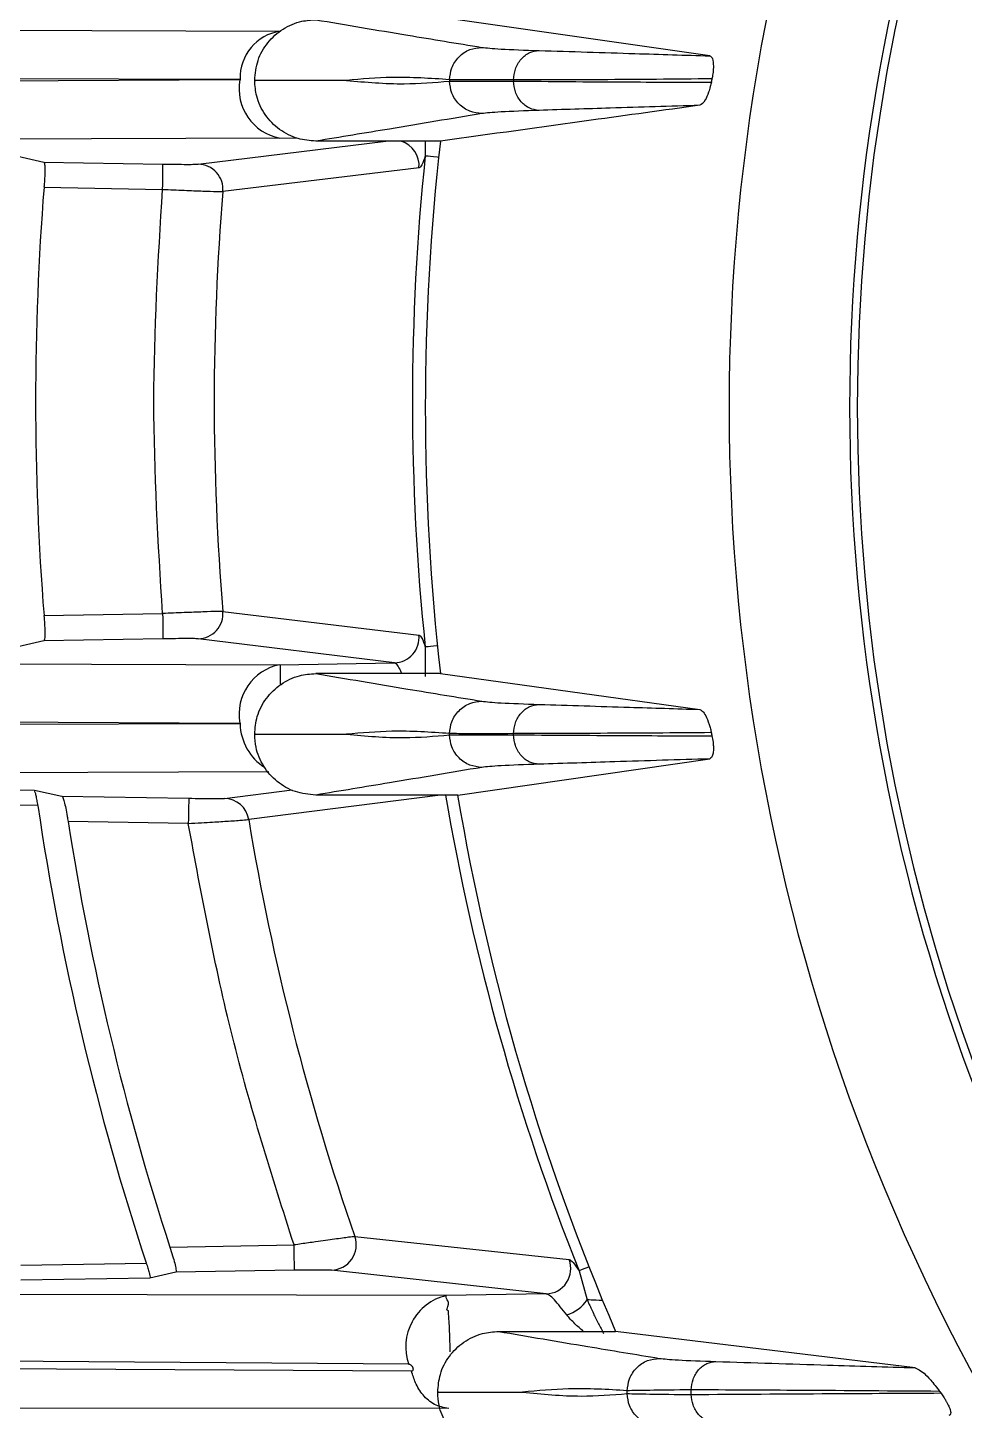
# Model space of a CAD drawing. Extents: x 7 to 135, y 3 to 97.
# Drawn here: x 126.144 to 127.069, y 40.52 to 41.886 of the extents above; entities that cross this region are included whole.
import ezdxf

# ---------------------------------------------------------------- set-up
doc = ezdxf.new("R2010")
doc.units = 0
doc.header["$MEASUREMENT"] = 0
doc.layers.add('OBJECT', color=7, linetype='CONTINUOUS')

msp = doc.modelspace()

# ---------------------------------------------------------------- linework, layer by layer
at = {"layer": 'OBJECT'}
for p, q in [((126.8177, 41.8579), (126.5686, 41.8937)), ((125.778, 41.8848), (126.3931, 41.8824)), ((126.3534, 41.8343), (125.7377, 41.8309)), ((125.7383, 41.8365), (126.3535, 41.8351)), ((126.368, 41.8338), (126.368, 41.8336)), ((126.5606, 41.8344), (126.5606, 41.833)), ((126.6239, 41.8343), (126.6239, 41.8331)), ((126.393, 41.7767), (125.7774, 41.7743)), ((126.4106, 41.7764), (126.393, 41.7767)), ((126.3123, 41.751), (126.4976, 41.7737)), ((126.5516, 41.7737), (126.4284, 41.7737)), ((126.5366, 41.7737), (126.5366, 41.759)), ((126.1339, 41.7588), (126.1597, 41.7531)), ((126.1597, 41.7531), (126.2774, 41.751)), ((126.5304, 41.7473), (126.3366, 41.7239)), ((126.1598, 41.7281), (126.277, 41.7261)), ((126.1598, 41.3049), (126.277, 41.307)), ((126.3366, 41.3091), (126.5304, 41.2857)), ((126.1597, 41.2799), (126.1339, 41.2742)), ((126.2774, 41.282), (126.1597, 41.2799)), ((126.5061, 41.2583), (126.3123, 41.282)), ((126.5366, 41.274), (126.5365, 41.2449)), ((125.7774, 41.2587), (126.393, 41.2563)), ((126.393, 41.2563), (126.5061, 41.2583)), ((126.5516, 41.2477), (126.4284, 41.2477)), ((126.5516, 41.2477), (126.8078, 41.2122)), ((125.7377, 41.2021), (126.3534, 41.1987)), ((126.3535, 41.1979), (125.7383, 41.1965)), ((126.5606, 41.187), (126.5606, 41.1884)), ((126.6239, 41.1871), (126.6239, 41.1883)), ((126.368, 41.1876), (126.368, 41.1878)), ((126.5686, 41.1277), (126.8177, 41.1634)), ((126.3819, 41.1506), (125.778, 41.1482)), ((126.0337, 41.1345), (126.1503, 41.1324)), ((126.1503, 41.1324), (126.1776, 41.1267)), ((126.1776, 41.1267), (126.3029, 41.1245)), ((126.3381, 41.1244), (126.4051, 41.1329)), ((126.5517, 41.1274), (126.3621, 41.1035)), ((126.5686, 41.1277), (126.4284, 41.1277)), ((126.1538, 41.1174), (126.0335, 41.1195)), ((126.3024, 41.0995), (126.1836, 41.1016)), ((126.2843, 40.681), (126.4069, 40.6831)), ((126.467, 40.6914), (126.6788, 40.6688)), ((126.1368, 40.6632), (126.2608, 40.6653)), ((126.2902, 40.6561), (126.2645, 40.6504)), ((126.4073, 40.6581), (126.2902, 40.6561)), ((126.6561, 40.6348), (126.444, 40.6582)), ((126.6886, 40.6576), (126.6966, 40.6289)), ((126.2645, 40.6504), (126.137, 40.6482)), ((126.5571, 40.6331), (125.9066, 40.6349)), ((126.6561, 40.6348), (126.5571, 40.6331)), ((126.6092, 40.5977), (126.7247, 40.5977)), ((127.0206, 40.5618), (126.7247, 40.5977)), ((126.5203, 40.5652), (125.8686, 40.5701)), ((126.523, 40.5586), (125.8712, 40.5622)), ((126.5489, 40.5376), (126.5489, 40.5378)), ((126.7362, 40.5363), (126.7362, 40.5391)), ((126.7995, 40.5354), (126.7995, 40.54)), ((126.56, 40.5216), (125.9091, 40.5221))]:
    msp.add_line(p, q, dxfattribs=at)
at = {"layer": 'OBJECT', "flags": 128}
for points in [[(126.277, 41.7261), (126.2771, 41.7309), (126.2772, 41.7355), (126.2773, 41.7398), (126.2773, 41.7436), (126.2774, 41.7467), (126.2774, 41.749), (126.2774, 41.7505), (126.2774, 41.751)], [(126.5499, 41.7576), (126.5484, 41.7578), (126.5448, 41.7582), (126.5417, 41.7585), (126.5393, 41.7588), (126.5376, 41.7589), (126.5366, 41.759)], [(126.277, 41.307), (126.2771, 41.3021), (126.2772, 41.2975), (126.2773, 41.2932), (126.2773, 41.2894), (126.2774, 41.2863), (126.2774, 41.284), (126.2774, 41.2825), (126.2774, 41.282)], [(126.5486, 41.2752), (126.5484, 41.2752), (126.5448, 41.2748), (126.5417, 41.2745), (126.5393, 41.2742), (126.5376, 41.2741), (126.5366, 41.274)], [(126.3029, 41.1245), (126.3029, 41.124), (126.3028, 41.1225), (126.3028, 41.1202), (126.3027, 41.117), (126.3027, 41.1133), (126.3026, 41.109), (126.3025, 41.1043), (126.3024, 41.0995)], [(126.4073, 40.6581), (126.4073, 40.6587), (126.4073, 40.6602), (126.4072, 40.6625), (126.4072, 40.6656), (126.4071, 40.6694), (126.4071, 40.6737), (126.407, 40.6783), (126.4069, 40.6831)], [(126.6984, 40.6615), (126.6962, 40.6607), (126.6933, 40.6595), (126.6911, 40.6586), (126.6894, 40.658), (126.6886, 40.6576)], [(126.7118, 40.6282), (126.7113, 40.6282), (126.7084, 40.6284), (126.7056, 40.6285), (126.703, 40.6286), (126.7006, 40.6287), (126.6985, 40.6288), (126.6966, 40.6289)]]:
    msp.add_lwpolyline(points, dxfattribs=at)
at = {"layer": 'OBJECT'}
for centre, radius, start, end in [((128.8466, 41.5107), 2.0098, 135.4001, 224.5999), ((128.8466, 41.5107), 1.8907, 138.3698, 221.6302), ((128.8466, 41.5107), 1.8831, 138.6329, 221.3671), ((128.8466, 41.5165), 2.9107, 155.7609, 204.2391), ((126.4003, 41.8361), 0.0468, 98.9258, 181.2805), ((126.4021, 41.8253), 0.0495, 169.5189, 259.3992), ((126.5055, 41.7497), 0.025, 354.3549, 73.1196), ((128.8466, 41.5107), 2.31, 173.4625, 186.5375), ((126.3117, 41.726), 0.025, 355.2595, 88.6225), ((128.8466, 41.5165), 2.3227, 174.0063, 185.9937), ((128.8466, 41.5165), 2.6951, 175.497, 184.503), ((128.8466, 41.5165), 2.5186, 175.2757, 184.7243), ((126.3117, 41.307), 0.025, 271.3775, 4.7405), ((126.5055, 41.2833), 0.025, 271.3835, 5.6925), ((126.4021, 41.2077), 0.0495, 100.6008, 190.4811), ((126.4066, 41.1996), 0.0531, 181.814, 237.3183), ((126.3375, 41.0995), 0.0249, 9.2364, 88.6965), ((128.8466, 41.5165), 2.3227, 189.6366, 201.7023), ((128.8466, 41.5107), 2.31, 189.5438, 203.2808), ((128.8466, 41.5165), 2.7223, 188.4312, 198.2199), ((128.8466, 41.5165), 2.6951, 188.8556, 198.0596), ((128.8466, 41.5165), 2.5186, 189.4377, 199.1243), ((126.4434, 40.6833), 0.025, 271.5007, 18.9287), ((126.6554, 40.6598), 0.025, 271.5271, 21.1213), ((126.5692, 40.5826), 0.0519, 103.4064, 199.6374), ((126.6656, 40.6498), 0.0374, 286.7502, 326.0149)]:
    msp.add_arc(centre, radius, start, end, dxfattribs=at)
for centre, major_axis, start_param, end_param in [((128.4854, 41.5107), (1.6983, 0), 2.944733, 2.946684), ((128.4854, 41.5107), (1.6983, 0), 3.336501, 3.338452), ((128.476, 41.5107), (1.7429, 0), 3.749125, 3.750253)]:
    msp.add_ellipse(centre, major_axis=major_axis, ratio=0.977124, start_param=start_param, end_param=end_param, dxfattribs=at)
for points, knots in [([(126.368, 41.8338), (126.3687, 41.8405), (126.37, 41.8539), (126.3803, 41.8717), (126.3954, 41.8853), (126.4124, 41.8926), (126.4238, 41.8934), (126.4284, 41.8937)], [0, 0, 0, 0, 0.212706, 0.425418, 0.63871, 0.85337, 1, 1, 1, 1]), ([(126.4284, 41.8937), (126.4585, 41.8886), (126.5123, 41.8795), (126.5679, 41.8704), (126.5924, 41.8664)], [0, 0, 0, 0, 0.56001, 1, 1, 1, 1]), ([(126.5606, 41.8344), (126.561, 41.8384), (126.5617, 41.8446), (126.5657, 41.852), (126.5698, 41.8571), (126.5749, 41.8613), (126.5822, 41.8653), (126.5884, 41.8659), (126.5924, 41.8664)], [0, 0, 0, 0, 0.239483, 0.368381, 0.500001, 0.63162, 0.760514, 1, 1, 1, 1]), ([(126.5924, 41.8664), (126.5973, 41.8658), (126.6072, 41.8647), (126.6351, 41.8637), (126.649, 41.8632)], [0, 0, 0, 0, 0.499273, 1, 1, 1, 1]), ([(126.6239, 41.8343), (126.6242, 41.8379), (126.6248, 41.8435), (126.6279, 41.8502), (126.6312, 41.8548), (126.6352, 41.8586), (126.641, 41.8622), (126.6458, 41.8628), (126.649, 41.8632)], [0, 0, 0, 0, 0.239578, 0.368437, 0.500002, 0.631562, 0.760427, 1, 1, 1, 1]), ([(126.649, 41.8632), (126.6807, 41.8623), (126.7372, 41.8605), (126.7931, 41.8587), (126.8177, 41.8579)], [0, 0, 0, 0, 0.55998, 1, 1, 1, 1]), ([(126.8177, 41.8579), (126.8185, 41.8575), (126.8201, 41.8568), (126.8212, 41.8526), (126.8213, 41.8469), (126.8212, 41.8438), (126.8208, 41.8404), (126.8204, 41.8376), (126.8201, 41.8359), (126.8199, 41.8353)], [0, 0, 0, 0, 0.347787, 0.698122, 0.777965, 0.85834, 0.911742, 0.965437, 1, 1, 1, 1]), ([(126.3535, 41.8351), (126.3536, 41.8351), (126.3536, 41.8351), (126.3537, 41.835), (126.3537, 41.835), (126.3538, 41.8349), (126.3538, 41.8348), (126.3538, 41.8348), (126.3538, 41.8347), (126.3537, 41.8346), (126.3537, 41.8345), (126.3536, 41.8344), (126.3535, 41.8344), (126.3535, 41.8343), (126.3534, 41.8343)], [0, 0, 0, 0, 0.156356, 0.220307, 0.277039, 0.329614, 0.381571, 0.43639, 0.497392, 0.61507, 0.669728, 0.725245, 0.848143, 1, 1, 1, 1]), ([(126.3689, 41.8337), (126.3687, 41.8337), (126.3684, 41.8337), (126.3682, 41.8338), (126.368, 41.8338)], [0, 0, 0, 0, 0.560005, 1, 1, 1, 1]), ([(126.368, 41.8336), (126.3682, 41.8336), (126.3685, 41.8336), (126.3688, 41.8337), (126.3689, 41.8337)], [0, 0, 0, 0, 0.560002, 1, 1, 1, 1]), ([(126.4284, 41.7737), (126.4225, 41.7742), (126.4097, 41.7753), (126.3919, 41.7844), (126.3776, 41.7992), (126.3693, 41.8165), (126.3684, 41.8284), (126.368, 41.8336)], [0, 0, 0, 0, 0.187598, 0.40476, 0.620774, 0.835176, 1, 1, 1, 1]), ([(126.4588, 41.8337), (126.4587, 41.8337), (126.4418, 41.8337), (126.4146, 41.8337), (126.3847, 41.8337), (126.3716, 41.8337), (126.3689, 41.8337), (126.3689, 41.8337)], [0, 0, 0, 0, 0.002739, 0.563972, 0.910975, 0.997726, 1, 1, 1, 1]), ([(126.5606, 41.8344), (126.5416, 41.8357), (126.5077, 41.838), (126.4737, 41.835), (126.4588, 41.8337)], [0, 0, 0, 0, 0.559941, 1, 1, 1, 1]), ([(126.4588, 41.8337), (126.4778, 41.832), (126.5117, 41.829), (126.5457, 41.8318), (126.5606, 41.833)], [0, 0, 0, 0, 0.560059, 1, 1, 1, 1]), ([(126.6239, 41.8343), (126.6086, 41.8342), (126.578, 41.8342), (126.5664, 41.8343), (126.5606, 41.8344)], [0, 0, 0, 0, 0.500043, 1, 1, 1, 1]), ([(126.5606, 41.833), (126.5664, 41.833), (126.578, 41.8331), (126.6086, 41.8331), (126.6239, 41.8331)], [0, 0, 0, 0, 0.499957, 1, 1, 1, 1]), ([(126.5924, 41.801), (126.5884, 41.8014), (126.5822, 41.8021), (126.5749, 41.8061), (126.5698, 41.8102), (126.5657, 41.8154), (126.5617, 41.8228), (126.561, 41.829), (126.5606, 41.833)], [0, 0, 0, 0, 0.239486, 0.36838, 0.499998, 0.631617, 0.760515, 1, 1, 1, 1]), ([(126.8199, 41.8353), (126.7833, 41.8349), (126.718, 41.8343), (126.6526, 41.8343), (126.6239, 41.8343)], [0, 0, 0, 0, 0.560013, 1, 1, 1, 1]), ([(126.649, 41.8041), (126.6458, 41.8045), (126.641, 41.8052), (126.6352, 41.8088), (126.6312, 41.8125), (126.6279, 41.8172), (126.6248, 41.8239), (126.6242, 41.8295), (126.6239, 41.8331)], [0, 0, 0, 0, 0.239573, 0.368438, 0.499998, 0.631563, 0.760424, 1, 1, 1, 1]), ([(126.6239, 41.8331), (126.6604, 41.8327), (126.7255, 41.8321), (126.7906, 41.8321), (126.8193, 41.8321)], [0, 0, 0, 0, 0.560015, 1, 1, 1, 1]), ([(126.8193, 41.8321), (126.819, 41.8306), (126.818, 41.8265), (126.8159, 41.8198), (126.8121, 41.8116), (126.8095, 41.8101), (126.8078, 41.8091)], [0, 0, 0, 0, 0.0729665, 0.1943365, 0.4686994, 1, 1, 1, 1]), ([(126.8078, 41.8091), (126.7721, 41.8042), (126.6864, 41.7924), (126.6012, 41.7806), (126.5516, 41.7737)], [0, 0, 0, 0, 0.417435, 1, 1, 1, 1]), ([(126.649, 41.8041), (126.6351, 41.8036), (126.6072, 41.8026), (126.5973, 41.8015), (126.5924, 41.801)], [0, 0, 0, 0, 0.500727, 1, 1, 1, 1]), ([(126.8078, 41.8091), (126.7785, 41.8082), (126.7261, 41.8065), (126.6726, 41.8049), (126.649, 41.8041)], [0, 0, 0, 0, 0.560039, 1, 1, 1, 1]), ([(126.5924, 41.801), (126.5621, 41.7959), (126.5082, 41.7868), (126.4527, 41.7777), (126.4284, 41.7737)], [0, 0, 0, 0, 0.560008, 1, 1, 1, 1]), ([(126.1597, 41.7531), (126.1599, 41.7528), (126.1604, 41.7521), (126.1606, 41.7477), (126.1606, 41.7413), (126.1603, 41.7343), (126.1599, 41.7298), (126.1598, 41.7281)], [0, 0, 0, 0, 0.216943, 0.43392, 0.650101, 0.865823, 1, 1, 1, 1]), ([(126.2774, 41.751), (126.2817, 41.751), (126.2902, 41.7508), (126.3011, 41.7508), (126.3094, 41.7508), (126.3113, 41.7509), (126.3123, 41.751)], [0, 0, 0, 0, 0.250017, 0.499962, 0.749587, 1, 1, 1, 1]), ([(126.5366, 41.759), (126.5355, 41.7557), (126.5332, 41.7491), (126.5313, 41.7479), (126.5304, 41.7473)], [0, 0, 0, 0, 0.500465, 1, 1, 1, 1]), ([(126.277, 41.7261), (126.2843, 41.7257), (126.2988, 41.7251), (126.3174, 41.7244), (126.3316, 41.724), (126.3349, 41.7239), (126.3366, 41.7239)], [0, 0, 0, 0, 0.249948, 0.499907, 0.745028, 1, 1, 1, 1]), ([(126.1598, 41.3049), (126.16, 41.3021), (126.1604, 41.2965), (126.1606, 41.289), (126.1606, 41.2834), (126.1602, 41.2804), (126.1599, 41.28), (126.1597, 41.2799)], [0, 0, 0, 0, 0.216322, 0.432667, 0.648513, 0.864295, 1, 1, 1, 1]), ([(126.3366, 41.3091), (126.3351, 41.3091), (126.3319, 41.3091), (126.3179, 41.3086), (126.2988, 41.3079), (126.2843, 41.3073), (126.277, 41.307)], [0, 0, 0, 0, 0.235026, 0.499889, 0.749929, 1, 1, 1, 1]), ([(126.5304, 41.2857), (126.5313, 41.2851), (126.5332, 41.2839), (126.5355, 41.2773), (126.5366, 41.274)], [0, 0, 0, 0, 0.5008353, 1, 1, 1, 1]), ([(126.3123, 41.282), (126.3113, 41.2821), (126.3094, 41.2822), (126.3012, 41.2822), (126.2902, 41.2822), (126.2817, 41.282), (126.2774, 41.282)], [0, 0, 0, 0, 0.249998, 0.499943, 0.749543, 1, 1, 1, 1]), ([(126.5134, 41.2477), (126.5127, 41.2493), (126.511, 41.2534), (126.5085, 41.2573), (126.5069, 41.258), (126.5061, 41.2583)], [0, 0, 0, 0, 0.2580787, 0.6535034, 1, 1, 1, 1]), ([(126.368, 41.1878), (126.3685, 41.1937), (126.3696, 41.2063), (126.3788, 41.2238), (126.3934, 41.2379), (126.4108, 41.2463), (126.4229, 41.2473), (126.4284, 41.2477)], [0, 0, 0, 0, 0.1876831, 0.4003589, 0.6135031, 0.8279506, 1, 1, 1, 1]), ([(126.393, 41.2563), (126.393, 41.2559), (126.3931, 41.2551), (126.3931, 41.2499), (126.3932, 41.2436), (126.3932, 41.2384), (126.3932, 41.2363)], [0, 0, 0, 0, 0.295002, 0.568763, 0.821259, 1, 1, 1, 1]), ([(126.4284, 41.2477), (126.4585, 41.2426), (126.5123, 41.2335), (126.5679, 41.2244), (126.5924, 41.2204)], [0, 0, 0, 0, 0.56001, 1, 1, 1, 1]), ([(126.5606, 41.1884), (126.561, 41.1924), (126.5617, 41.1986), (126.5657, 41.206), (126.5698, 41.2111), (126.5749, 41.2153), (126.5822, 41.2193), (126.5884, 41.2199), (126.5924, 41.2204)], [0, 0, 0, 0, 0.239485, 0.368383, 0.500002, 0.63162, 0.760514, 1, 1, 1, 1]), ([(126.5924, 41.2204), (126.5973, 41.2198), (126.6072, 41.2187), (126.6351, 41.2177), (126.649, 41.2172)], [0, 0, 0, 0, 0.499273, 1, 1, 1, 1]), ([(126.6239, 41.1883), (126.6242, 41.1919), (126.6248, 41.1975), (126.6279, 41.2042), (126.6312, 41.2088), (126.6352, 41.2126), (126.641, 41.2162), (126.6458, 41.2168), (126.649, 41.2172)], [0, 0, 0, 0, 0.239577, 0.368438, 0.500002, 0.631563, 0.760427, 1, 1, 1, 1]), ([(126.649, 41.2172), (126.6788, 41.2163), (126.7321, 41.2146), (126.7847, 41.213), (126.8078, 41.2122)], [0, 0, 0, 0, 0.559976, 1, 1, 1, 1]), ([(126.8078, 41.2122), (126.8088, 41.2118), (126.8106, 41.211), (126.8137, 41.2064), (126.8163, 41.2004), (126.8183, 41.1938), (126.819, 41.1906), (126.8193, 41.1893)], [0, 0, 0, 0, 0.307715, 0.577846, 0.849686, 0.938704, 1, 1, 1, 1]), ([(126.3534, 41.1987), (126.3535, 41.1987), (126.3535, 41.1986), (126.3536, 41.1986), (126.3537, 41.1985), (126.3537, 41.1984), (126.3538, 41.1983), (126.3538, 41.1982), (126.3538, 41.1982), (126.3538, 41.1981), (126.3537, 41.198), (126.3537, 41.198), (126.3536, 41.1979), (126.3536, 41.1979), (126.3535, 41.1979)], [0, 0, 0, 0, 0.148807, 0.270487, 0.325982, 0.381195, 0.499367, 0.56032, 0.614898, 0.666448, 0.718986, 0.776099, 0.840751, 1, 1, 1, 1]), ([(126.5606, 41.1884), (126.5416, 41.1897), (126.5077, 41.192), (126.4737, 41.189), (126.4588, 41.1877)], [0, 0, 0, 0, 0.559941, 1, 1, 1, 1]), ([(126.6239, 41.1883), (126.6086, 41.1882), (126.578, 41.1882), (126.5664, 41.1883), (126.5606, 41.1884)], [0, 0, 0, 0, 0.500043, 1, 1, 1, 1]), ([(126.8193, 41.1893), (126.7828, 41.189), (126.7177, 41.1886), (126.6525, 41.1884), (126.6239, 41.1883)], [0, 0, 0, 0, 0.560005, 1, 1, 1, 1]), ([(126.3689, 41.1877), (126.3687, 41.1877), (126.3684, 41.1877), (126.3682, 41.1878), (126.368, 41.1878)], [0, 0, 0, 0, 0.5600053, 1, 1, 1, 1]), ([(126.368, 41.1876), (126.3682, 41.1876), (126.3685, 41.1876), (126.3688, 41.1877), (126.3689, 41.1877)], [0, 0, 0, 0, 0.560002, 1, 1, 1, 1]), ([(126.4284, 41.1277), (126.4215, 41.1284), (126.4078, 41.1297), (126.3897, 41.1402), (126.376, 41.1555), (126.369, 41.1723), (126.3683, 41.1833), (126.368, 41.1876)], [0, 0, 0, 0, 0.2172, 0.434331, 0.650168, 0.864392, 1, 1, 1, 1]), ([(126.3689, 41.1877), (126.3689, 41.1877), (126.3858, 41.1877), (126.4132, 41.1877), (126.443, 41.1877), (126.456, 41.1877), (126.4587, 41.1877), (126.4588, 41.1877)], [0, 0, 0, 0, 0.002274, 0.563506, 0.91051, 0.997261, 1, 1, 1, 1]), ([(126.4588, 41.1877), (126.4778, 41.186), (126.5117, 41.183), (126.5457, 41.1858), (126.5606, 41.187)], [0, 0, 0, 0, 0.560059, 1, 1, 1, 1]), ([(126.5606, 41.187), (126.5664, 41.187), (126.578, 41.1871), (126.6086, 41.1871), (126.6239, 41.1871)], [0, 0, 0, 0, 0.499957, 1, 1, 1, 1]), ([(126.5924, 41.155), (126.5884, 41.1554), (126.5822, 41.1561), (126.5749, 41.1601), (126.5698, 41.1642), (126.5657, 41.1694), (126.5617, 41.1768), (126.561, 41.183), (126.5606, 41.187)], [0, 0, 0, 0, 0.239486, 0.36838, 0.499998, 0.631617, 0.760515, 1, 1, 1, 1]), ([(126.649, 41.1581), (126.6458, 41.1585), (126.641, 41.1592), (126.6352, 41.1628), (126.6312, 41.1665), (126.6279, 41.1712), (126.6248, 41.1779), (126.6242, 41.1835), (126.6239, 41.1871)], [0, 0, 0, 0, 0.239573, 0.368437, 0.499997, 0.631562, 0.760423, 1, 1, 1, 1]), ([(126.6239, 41.1871), (126.6605, 41.1869), (126.7258, 41.1865), (126.7912, 41.1862), (126.8199, 41.1861)], [0, 0, 0, 0, 0.560003, 1, 1, 1, 1]), ([(126.8199, 41.1861), (126.8201, 41.1851), (126.8205, 41.1831), (126.821, 41.1798), (126.8213, 41.1762), (126.8214, 41.1717), (126.8206, 41.1651), (126.8189, 41.1641), (126.8177, 41.1634)], [0, 0, 0, 0, 0.05238, 0.104942, 0.166386, 0.263156, 0.457427, 1, 1, 1, 1]), ([(126.8177, 41.1634), (126.7865, 41.1625), (126.7308, 41.1607), (126.674, 41.1589), (126.649, 41.1581)], [0, 0, 0, 0, 0.560034, 1, 1, 1, 1]), ([(126.5924, 41.155), (126.5621, 41.1499), (126.5082, 41.1408), (126.4527, 41.1317), (126.4284, 41.1277)], [0, 0, 0, 0, 0.560008, 1, 1, 1, 1]), ([(126.649, 41.1581), (126.6351, 41.1576), (126.6072, 41.1566), (126.5973, 41.1555), (126.5924, 41.155)], [0, 0, 0, 0, 0.500727, 1, 1, 1, 1]), ([(126.1538, 41.1174), (126.1535, 41.1191), (126.153, 41.1225), (126.1521, 41.1271), (126.1512, 41.1305), (126.1506, 41.1322), (126.1504, 41.1324), (126.1503, 41.1324)], [0, 0, 0, 0, 0.220979, 0.441914, 0.663511, 0.883732, 1, 1, 1, 1]), ([(126.1776, 41.1267), (126.1779, 41.1264), (126.1785, 41.1257), (126.1798, 41.1212), (126.1813, 41.1148), (126.1826, 41.1078), (126.1833, 41.1033), (126.1836, 41.1016)], [0, 0, 0, 0, 0.215819, 0.43153, 0.649867, 0.870929, 1, 1, 1, 1]), ([(126.3029, 41.1245), (126.3071, 41.1244), (126.3156, 41.1243), (126.3268, 41.1242), (126.3351, 41.1243), (126.3371, 41.1244), (126.3381, 41.1244)], [0, 0, 0, 0, 0.25006, 0.500017, 0.749733, 1, 1, 1, 1]), ([(126.3024, 41.0995), (126.3068, 41.0998), (126.315, 41.1003), (126.3289, 41.1011), (126.3438, 41.102), (126.3573, 41.103), (126.3605, 41.1034), (126.3621, 41.1035)], [0, 0, 0, 0, 0.150504, 0.284215, 0.50058, 0.757157, 1, 1, 1, 1]), ([(126.4069, 40.6831), (126.3851, 40.7514), (126.3416, 40.8881), (126.3155, 41.029), (126.3024, 41.0995)], [0, 0, 0, 0, 0.4999998, 1, 1, 1, 1]), ([(126.467, 40.6914), (126.4654, 40.6912), (126.4621, 40.6909), (126.4478, 40.6889), (126.4328, 40.6868), (126.4189, 40.6849), (126.4117, 40.6838), (126.4069, 40.6831)], [0, 0, 0, 0, 0.23922, 0.499413, 0.749027, 0.834916, 1, 1, 1, 1]), ([(126.2843, 40.681), (126.2852, 40.6781), (126.287, 40.6724), (126.2891, 40.6648), (126.2904, 40.6592), (126.2906, 40.6565), (126.2903, 40.6562), (126.2902, 40.6561)], [0, 0, 0, 0, 0.226998, 0.454291, 0.673651, 0.882634, 1, 1, 1, 1]), ([(126.2608, 40.6653), (126.2614, 40.6636), (126.2625, 40.6602), (126.2638, 40.6556), (126.2645, 40.6523), (126.2647, 40.6507), (126.2645, 40.6505), (126.2645, 40.6504)], [0, 0, 0, 0, 0.227053, 0.454409, 0.673658, 0.882513, 1, 1, 1, 1]), ([(126.444, 40.6582), (126.443, 40.6583), (126.4408, 40.6584), (126.4319, 40.6584), (126.4204, 40.6583), (126.4117, 40.6582), (126.4073, 40.6581)], [0, 0, 0, 0, 0.2498071, 0.4996999, 0.7491766, 1, 1, 1, 1]), ([(126.6788, 40.6688), (126.6799, 40.6682), (126.6823, 40.667), (126.6865, 40.6607), (126.6886, 40.6576)], [0, 0, 0, 0, 0.502296, 1, 1, 1, 1]), ([(126.5613, 40.5774), (126.5611, 40.5843), (126.5608, 40.5952), (126.5602, 40.6068), (126.5598, 40.6125), (126.5596, 40.6152), (126.5595, 40.6166), (126.5595, 40.6173), (126.5594, 40.6176), (126.5594, 40.6178), (126.5594, 40.6178), (126.5594, 40.6179), (126.5594, 40.6179), (126.5594, 40.6179), (126.5594, 40.6179), (126.5594, 40.6179), (126.5594, 40.6179), (126.5594, 40.6179), (126.5594, 40.6179), (126.5568, 40.6186), (126.5611, 40.6247), (126.557, 40.6304), (126.5571, 40.6321), (126.5571, 40.6331)], [0, 0, 0, 0, 0.23933, 0.376212, 0.448936, 0.486361, 0.505336, 0.51489, 0.519683, 0.522084, 0.523286, 0.523887, 0.524187, 0.524337, 0.524413, 0.52445, 0.524469, 0.524478, 0.524483, 0.524491, 0.607252, 0.760495, 1, 1, 1, 1]), ([(126.6764, 40.614), (126.6721, 40.6195), (126.6655, 40.6279), (126.6592, 40.6338), (126.6571, 40.6345), (126.6561, 40.6348)], [0, 0, 0, 0, 0.498085, 0.757943, 1, 1, 1, 1]), ([(126.6966, 40.6289), (126.697, 40.6279), (126.6977, 40.6264), (126.6989, 40.6238), (126.7004, 40.6203), (126.7034, 40.614), (126.7077, 40.6055), (126.7112, 40.5989), (126.7128, 40.5956)], [0, 0, 0, 0, 0.092449, 0.14965, 0.245342, 0.411782, 0.713791, 1, 1, 1, 1]), ([(126.6929, 40.5977), (126.69, 40.6002), (126.6838, 40.6055), (126.6789, 40.6111), (126.6764, 40.614)], [0, 0, 0, 0, 0.476117, 1, 1, 1, 1]), ([(126.5489, 40.5378), (126.5494, 40.5437), (126.5505, 40.5563), (126.5596, 40.5738), (126.5742, 40.5879), (126.5916, 40.5963), (126.6038, 40.5973), (126.6092, 40.5977)], [0, 0, 0, 0, 0.18768, 0.400356, 0.6135, 0.827951, 1, 1, 1, 1]), ([(126.6092, 40.5977), (126.6383, 40.5927), (126.6904, 40.5839), (126.7443, 40.575), (126.768, 40.5711)], [0, 0, 0, 0, 0.560011, 1, 1, 1, 1]), ([(126.523, 40.5586), (126.5234, 40.5586), (126.5239, 40.5587), (126.5244, 40.5591), (126.5247, 40.5596), (126.5248, 40.5602), (126.5248, 40.5609), (126.5246, 40.5616), (126.5242, 40.5625), (126.5234, 40.5636), (126.5224, 40.5644), (126.5213, 40.565), (126.5206, 40.5651), (126.5203, 40.5652)], [0, 0, 0, 0, 0.135748, 0.194599, 0.250839, 0.311573, 0.375117, 0.438055, 0.500884, 0.619794, 0.750906, 0.87367, 1, 1, 1, 1]), ([(126.7362, 40.5391), (126.7366, 40.5431), (126.7373, 40.5493), (126.7413, 40.5568), (126.7454, 40.5619), (126.7504, 40.566), (126.7578, 40.57), (126.764, 40.5707), (126.768, 40.5711)], [0, 0, 0, 0, 0.239485, 0.368379, 0.499998, 0.631621, 0.760509, 1, 1, 1, 1]), ([(126.768, 40.5711), (126.7727, 40.5706), (126.7823, 40.5695), (126.8099, 40.5685), (126.8237, 40.568)], [0, 0, 0, 0, 0.498898, 1, 1, 1, 1]), ([(126.7995, 40.54), (126.7998, 40.5435), (126.8003, 40.5489), (126.8034, 40.5554), (126.8065, 40.5598), (126.8104, 40.5635), (126.816, 40.567), (126.8207, 40.5676), (126.8237, 40.568)], [0, 0, 0, 0, 0.239578, 0.36844, 0.499999, 0.631563, 0.760424, 1, 1, 1, 1]), ([(126.8237, 40.568), (126.8606, 40.5668), (126.9265, 40.5648), (126.9918, 40.5627), (127.0206, 40.5618)], [0, 0, 0, 0, 0.5599895, 1, 1, 1, 1]), ([(127.0206, 40.5618), (127.0233, 40.5606), (127.0274, 40.5586), (127.0358, 40.5503), (127.0419, 40.5425), (127.0449, 40.5385)], [0, 0, 0, 0, 0.472796, 0.731901, 1, 1, 1, 1]), ([(126.5598, 40.5216), (126.555, 40.5225), (126.5457, 40.5241), (126.5344, 40.534), (126.5268, 40.5459), (126.5242, 40.5546), (126.523, 40.5586)], [0, 0, 0, 0, 0.2951012, 0.5697579, 0.8069602, 1, 1, 1, 1]), ([(126.5497, 40.5377), (126.5496, 40.5377), (126.5493, 40.5377), (126.549, 40.5378), (126.5489, 40.5378)], [0, 0, 0, 0, 0.560003, 1, 1, 1, 1]), ([(126.5489, 40.5376), (126.549, 40.5376), (126.5493, 40.5376), (126.5496, 40.5377), (126.5497, 40.5377)], [0, 0, 0, 0, 0.56, 1, 1, 1, 1]), ([(126.6092, 40.4777), (126.6023, 40.4784), (126.5887, 40.4797), (126.5705, 40.4902), (126.5569, 40.5055), (126.5498, 40.5223), (126.5491, 40.5333), (126.5489, 40.5376)], [0, 0, 0, 0, 0.217202, 0.434333, 0.650165, 0.86439, 1, 1, 1, 1]), ([(126.5497, 40.5377), (126.5498, 40.5377), (126.5644, 40.5377), (126.5895, 40.5377), (126.6169, 40.5377), (126.63, 40.5377), (126.6327, 40.5377), (126.6327, 40.5377)], [0, 0, 0, 0, 0.002464, 0.527441, 0.903158, 0.997088, 1, 1, 1, 1]), ([(126.7362, 40.5391), (126.7169, 40.5403), (126.6824, 40.5424), (126.6479, 40.5391), (126.6327, 40.5377)], [0, 0, 0, 0, 0.559938, 1, 1, 1, 1]), ([(126.6327, 40.5377), (126.6521, 40.5358), (126.6865, 40.5324), (126.721, 40.5351), (126.7362, 40.5363)], [0, 0, 0, 0, 0.5600633, 1, 1, 1, 1]), ([(126.7995, 40.54), (126.7842, 40.5398), (126.7536, 40.5395), (126.742, 40.5392), (126.7362, 40.5391)], [0, 0, 0, 0, 0.500039, 1, 1, 1, 1]), ([(126.768, 40.5043), (126.764, 40.5047), (126.7578, 40.5054), (126.7504, 40.5094), (126.7454, 40.5135), (126.7413, 40.5186), (126.7373, 40.526), (126.7366, 40.5322), (126.7362, 40.5363)], [0, 0, 0, 0, 0.239491, 0.368379, 0.500002, 0.631621, 0.760515, 1, 1, 1, 1]), ([(126.7362, 40.5363), (126.742, 40.5361), (126.7536, 40.5359), (126.7842, 40.5355), (126.7995, 40.5354)], [0, 0, 0, 0, 0.499961, 1, 1, 1, 1]), ([(127.0449, 40.5385), (126.9991, 40.5388), (126.9173, 40.5394), (126.8355, 40.5398), (126.7995, 40.54)], [0, 0, 0, 0, 0.559998, 1, 1, 1, 1]), ([(126.7995, 40.5354), (126.8455, 40.5357), (126.9277, 40.5363), (127.0099, 40.5367), (127.046, 40.5369)], [0, 0, 0, 0, 0.559998, 1, 1, 1, 1]), ([(126.8237, 40.5074), (126.8207, 40.5078), (126.816, 40.5084), (126.8104, 40.5119), (126.8065, 40.5155), (126.8034, 40.52), (126.8003, 40.5265), (126.7998, 40.5319), (126.7995, 40.5354)], [0, 0, 0, 0, 0.239576, 0.368437, 0.500001, 0.63156, 0.760422, 1, 1, 1, 1]), ([(127.046, 40.5369), (127.0469, 40.5357), (127.0484, 40.5336), (127.0505, 40.5302), (127.0521, 40.5274), (127.0534, 40.5249), (127.0545, 40.5224), (127.0555, 40.5196), (127.0563, 40.5154), (127.055, 40.5149), (127.0541, 40.5145)], [0, 0, 0, 0, 0.11336, 0.188716, 0.241994, 0.295663, 0.34249, 0.417959, 0.560438, 1, 1, 1, 1])]:
    msp.add_open_spline(points, degree=3, knots=knots, dxfattribs=at)
msp.add_open_spline([(126.277, 41.307), (126.2727, 41.3768), (126.2642, 41.5165), (126.2727, 41.6562), (126.277, 41.7261)], degree=3, dxfattribs=at)

doc.saveas('drawing.dxf')
